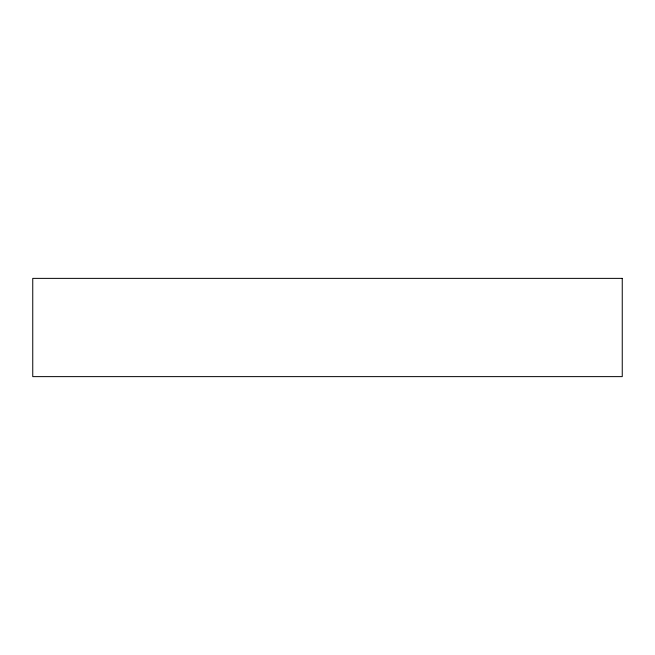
<?xml version="1.0" encoding="UTF-8"?>
<svg xmlns="http://www.w3.org/2000/svg" width="655" height="655" viewBox="0 0 655 655"><rect width="100%" height="100%" fill="white"/><g stroke="black" fill="none" stroke-linecap="round" stroke-linejoin="round"><path stroke-width="0.98" d="M622.25 278.375L32.75 278.375L32.75 376.625L622.25 376.625L622.25 278.375"/></g></svg>
